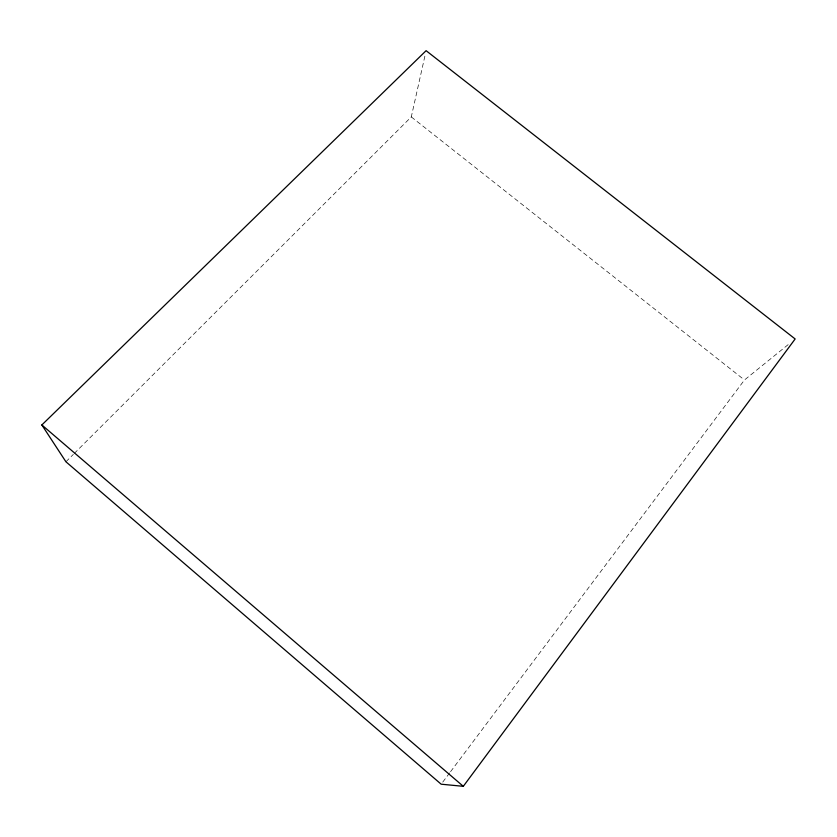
<?xml version="1.0" encoding="UTF-8"?>
<svg xmlns="http://www.w3.org/2000/svg" width="837" height="837" viewBox="0 0 837 837"><rect width="100%" height="100%" fill="white"/><g stroke="black" fill="none" stroke-linecap="round" stroke-linejoin="round"><path stroke-width="0.63" stroke-dasharray="4.18 3.14" d="M74.242 453.466L411.291 116.918L425.248 54.499M442.742 782.103L449.793 772.708M450.578 771.662L744.459 379.988L789.071 343.892M65.924 461.773L73.311 454.397M411.291 116.918L744.459 379.988"/><path stroke-width="1.26" d="M463.3 786.32L795.15 338.964L426.106 50.68L41.85 424.955L65.924 461.773L441.172 784.196L463.3 786.32L41.85 424.955"/></g></svg>
